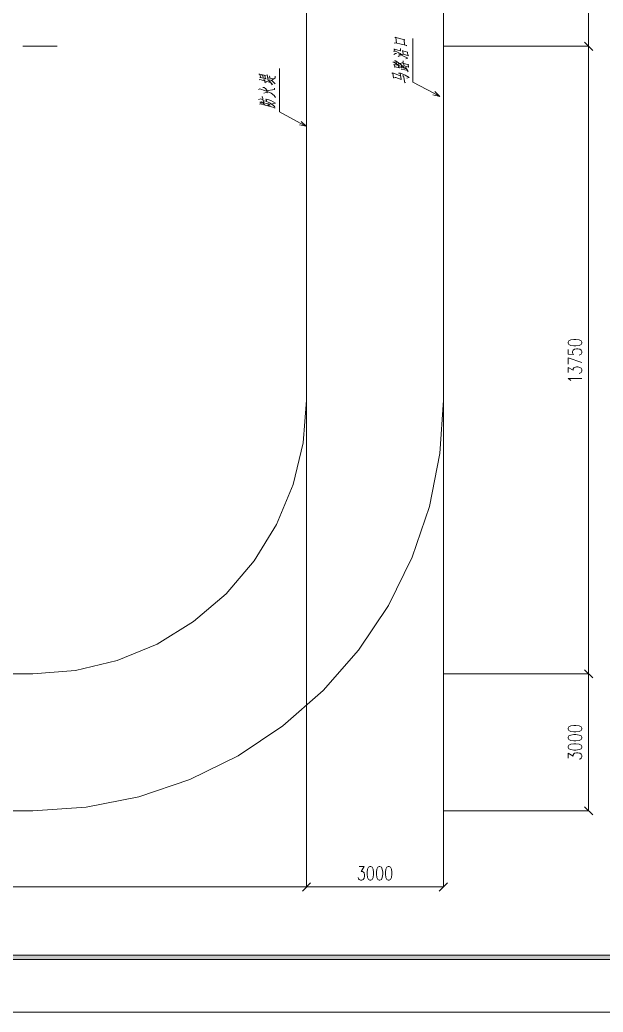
# Model space of a CAD drawing. Header units: millimetres. Extents: x 803 to 707111, y 130 to 2706464.
# Drawn here: x 684279 to 697060, y 2635190 to 2656930 of the extents above; entities that cross this region are included whole.
import ezdxf

# ---------------------------------------------------------------- set-up
doc = ezdxf.new("R2010")
doc.units = ezdxf.units.MM

msp = doc.modelspace()

# ---------------------------------------------------------------- hatches: boundary and pattern name
h = msp.add_hatch(color=0)
h.dxf.hatch_style = 2
h.paths.add_polyline_path([(609149, 2636340), (609249, 2636440), (705861, 2636440), (705961, 2636340)])

# ---------------------------------------------------------------- linework, layer by layer
at = {"color": 0, "lineweight": 0}
for points in [[(707111, 2635190), (707111, 2706464), (606199, 2706464), (606199, 2635190)], [(696292, 2649846), (696306, 2649816), (696349, 2649795), (696420, 2649786), (696463, 2649786), (696535, 2649795), (696578, 2649816), (696592, 2649846), (696592, 2649865), (696578, 2649895), (696535, 2649916), (696463, 2649925), (696420, 2649925), (696349, 2649916), (696306, 2649895), (696292, 2649865)], [(696292, 2641391), (696306, 2641361), (696349, 2641341), (696420, 2641331), (696463, 2641331), (696535, 2641341), (696578, 2641361), (696592, 2641391), (696592, 2641411), (696578, 2641441), (696535, 2641461), (696463, 2641471), (696420, 2641471), (696349, 2641461), (696306, 2641441), (696292, 2641411)], [(696292, 2641191), (696306, 2641161), (696349, 2641141), (696420, 2641131), (696463, 2641131), (696535, 2641141), (696578, 2641161), (696592, 2641191), (696592, 2641211), (696578, 2641241), (696535, 2641261), (696463, 2641271), (696420, 2641271), (696349, 2641261), (696306, 2641241), (696292, 2641211)], [(696292, 2640991), (696306, 2640961), (696349, 2640941), (696420, 2640931), (696463, 2640931), (696535, 2640941), (696578, 2640961), (696592, 2640991), (696592, 2641011), (696578, 2641041), (696535, 2641061), (696463, 2641071), (696420, 2641071), (696349, 2641061), (696306, 2641041), (696292, 2641011)], [(691950, 2638382), (691921, 2638368), (691900, 2638325), (691890, 2638254), (691890, 2638211), (691900, 2638140), (691921, 2638097), (691950, 2638082), (691970, 2638082), (692000, 2638097), (692020, 2638140), (692030, 2638211), (692030, 2638254), (692020, 2638325), (692000, 2638368), (691970, 2638382)], [(692150, 2638382), (692120, 2638368), (692100, 2638325), (692091, 2638254), (692091, 2638211), (692100, 2638140), (692120, 2638097), (692150, 2638082), (692170, 2638082), (692200, 2638097), (692220, 2638140), (692230, 2638211), (692230, 2638254), (692220, 2638325), (692200, 2638368), (692170, 2638382)], [(692350, 2638382), (692320, 2638368), (692300, 2638325), (692290, 2638254), (692290, 2638211), (692300, 2638140), (692320, 2638097), (692350, 2638082), (692370, 2638082), (692400, 2638097), (692420, 2638140), (692430, 2638211), (692430, 2638254), (692420, 2638325), (692400, 2638368), (692370, 2638382)], [(609149, 2636340), (609249, 2636440), (705861, 2636440), (705961, 2636340)]]:
    msp.add_lwpolyline(points, close=True, dxfattribs=at)
for points in [[(696742, 2656350), (696742, 2670099)], [(690560, 2648601), (690560, 2664099)], [(693560, 2648601), (693560, 2664099)], [(692512, 2656428), (692483, 2656421)], [(692531, 2656418), (692518, 2656547), (692493, 2656546), (692521, 2656546), (692717, 2656494), (692698, 2656499), (692710, 2656375)], [(692512, 2656428), (692758, 2656364), (692745, 2656359)], [(692893, 2655567), (692893, 2656523)], [(696832, 2656260), (696652, 2656440)], [(696652, 2656440), (696832, 2656260)], [(684342, 2656350), (685095, 2656350)], [(692474, 2656245), (692464, 2656242)], [(692493, 2656238), (692487, 2656285), (692471, 2656285), (692487, 2656287), (692610, 2656250), (692622, 2656257), (692622, 2656300)], [(692474, 2656245), (692540, 2656228), (692584, 2656208), (692613, 2656192), (692650, 2656161)], [(692509, 2656191), (692474, 2656169)], [(692509, 2656191), (692531, 2656189)], [(692735, 2656075), (692777, 2656087), (692578, 2656185)], [(692676, 2656173), (692672, 2656250), (692653, 2656248), (692669, 2656248), (692773, 2656221), (692777, 2656150)], [(692676, 2656175), (692657, 2656174)], [(692676, 2656175), (692799, 2656142)], [(693564, 2656350), (696744, 2656350)], [(693568, 2656350), (696744, 2656350)], [(696742, 2642601), (696742, 2656350)], [(692471, 2656005), (692449, 2656002)], [(692487, 2655949), (692468, 2655946), (692487, 2655951), (692581, 2655926), (692575, 2655928), (692581, 2655879)], [(692471, 2656005), (692600, 2655921)], [(692515, 2656028), (692487, 2656031), (692525, 2656025), (692628, 2655954), (692707, 2655872)], [(692487, 2655949), (692496, 2655900)], [(692515, 2656028), (692534, 2655969)], [(692587, 2656143), (692565, 2656129)], [(692679, 2655996), (692565, 2655957)], [(692587, 2656143), (692616, 2656140)], [(692698, 2655921), (692688, 2655975), (692669, 2655976), (692695, 2655975), (692799, 2655947), (692789, 2655950), (692796, 2655895)], [(692679, 2655996), (692679, 2656029)], [(689535, 2655740), (689519, 2655736), (689535, 2655742), (689660, 2655708), (689648, 2655712), (689663, 2655634)], [(689535, 2655740), (689550, 2655671)], [(689601, 2655714), (689585, 2655710)], [(689601, 2655714), (689610, 2655655)], [(689730, 2655604), (689717, 2655599), (689695, 2655726), (689686, 2655718)], [(689965, 2654911), (689965, 2655867)], [(692483, 2655662), (692464, 2655656), (692449, 2655765), (692427, 2655761), (692455, 2655767), (692616, 2655702)], [(692502, 2655900), (692480, 2655896)], [(692502, 2655900), (692597, 2655875), (692587, 2655875)], [(692521, 2655670), (692635, 2655623), (692616, 2655759), (692578, 2655759), (692619, 2655760), (692723, 2655720), (692811, 2655670), (692761, 2655651)], [(692587, 2655900), (692751, 2655858)], [(692644, 2655886), (692638, 2655917), (692628, 2655914)], [(692650, 2655852), (692632, 2655847)], [(692650, 2655852), (692777, 2655818)], [(692698, 2655921), (692682, 2655917)], [(692698, 2655921), (692805, 2655893), (692792, 2655892)], [(692789, 2655801), (692726, 2655896)], [(692789, 2655801), (692773, 2655791)], [(689541, 2655622), (689522, 2655617)], [(689554, 2655670), (689535, 2655665)], [(689541, 2655622), (689771, 2655560)], [(689554, 2655670), (689679, 2655636), (689663, 2655636)], [(689676, 2655555), (689657, 2655550), (689635, 2655623), (689616, 2655618)], [(689727, 2655658), (689714, 2655653)], [(689727, 2655658), (689824, 2655634)], [(689755, 2655613), (689736, 2655610)], [(689764, 2655644), (689752, 2655694), (689739, 2655694)], [(689812, 2655515), (689739, 2655593)], [(689755, 2655613), (689815, 2655585), (689875, 2655526)], [(689790, 2655598), (689871, 2655658), (689871, 2655697)], [(689812, 2655515), (689793, 2655505)], [(692521, 2655670), (692493, 2655669)], [(692714, 2655553), (692688, 2655705), (692666, 2655701)], [(692714, 2655553), (692726, 2655560)], [(693350, 2655324), (692893, 2655567)], [(689541, 2655415), (689509, 2655407)], [(689541, 2655415), (689663, 2655378), (689786, 2655325), (689852, 2655272), (689884, 2655227)], [(689632, 2655448), (689601, 2655448)], [(689679, 2655341), (689626, 2655323)], [(689632, 2655448), (689670, 2655416), (689701, 2655378)], [(689673, 2655371), (689859, 2655400), (689859, 2655436)], [(689679, 2655341), (689714, 2655328)], [(693482, 2655253), (693331, 2655288)], [(693482, 2655253), (693350, 2655324)], [(693369, 2655359), (693482, 2655253)], [(689560, 2655199), (689512, 2655183)], [(689544, 2655091), (689528, 2655085)], [(689560, 2655127), (689538, 2655129), (689569, 2655131), (689642, 2655085), (689673, 2655099), (689720, 2655087), (689764, 2655063), (689708, 2655057)], [(689544, 2655091), (689871, 2655003), (689852, 2655000)], [(689560, 2655199), (689591, 2655181)], [(689560, 2655127), (689569, 2655082)], [(689639, 2655117), (689616, 2655115), (689597, 2655246), (689578, 2655241)], [(689651, 2655154), (689626, 2655151)], [(689651, 2655154), (689748, 2655112), (689830, 2655059), (689865, 2655021)], [(689689, 2655136), (689679, 2655190), (689667, 2655185), (689689, 2655193), (689777, 2655163), (689884, 2655106), (689815, 2655096)], [(690423, 2654668), (689965, 2654911)], [(690555, 2654597), (690404, 2654632)], [(690555, 2654597), (690423, 2654668)], [(690441, 2654703), (690555, 2654597)], [(690560, 2651932), (690560, 2637930)], [(690560, 2651932), (690560, 2637930)], [(693560, 2651793), (693560, 2637930)], [(696292, 2649706), (696292, 2649606), (696420, 2649595), (696406, 2649606), (696392, 2649636), (696392, 2649665), (696406, 2649695), (696435, 2649716), (696478, 2649725), (696506, 2649725), (696549, 2649716), (696578, 2649695), (696592, 2649665), (696592, 2649636), (696578, 2649606), (696563, 2649595), (696535, 2649585)], [(696292, 2649385), (696292, 2649525), (696592, 2649425)], [(696292, 2649205), (696292, 2649315), (696406, 2649256), (696406, 2649285), (696420, 2649306), (696435, 2649315), (696478, 2649326), (696506, 2649326), (696549, 2649315), (696578, 2649296), (696592, 2649266), (696592, 2649236), (696578, 2649205), (696563, 2649196), (696535, 2649185)], [(696349, 2649026), (696335, 2649045), (696292, 2649075), (696592, 2649075)], [(684561, 2642601), (685500, 2642675), (686415, 2642895), (687285, 2643255), (688087, 2643747), (688803, 2644358), (689415, 2645074), (689906, 2645877), (690267, 2646747), (690486, 2647662), (690560, 2648601)], [(684561, 2639601), (685736, 2639678), (686890, 2639908), (688005, 2640286), (689061, 2640807), (690040, 2641461), (690924, 2642237), (691701, 2643122), (692355, 2644101), (692875, 2645157), (693254, 2646271), (693483, 2647426), (693560, 2648601)], [(696832, 2642511), (696652, 2642691)], [(696652, 2642691), (696832, 2642511)], [(684561, 2642601), (630066, 2642601)], [(693564, 2642601), (696744, 2642601)], [(693564, 2642601), (696744, 2642601)], [(696742, 2639601), (696742, 2642601)], [(696292, 2640751), (696292, 2640861), (696406, 2640801), (696406, 2640831), (696420, 2640851), (696435, 2640861), (696478, 2640871), (696506, 2640871), (696549, 2640861), (696578, 2640841), (696592, 2640811), (696592, 2640781), (696578, 2640751), (696563, 2640741), (696535, 2640731)], [(696652, 2639691), (696832, 2639511)], [(684561, 2639601), (630066, 2639601)], [(693564, 2639601), (696744, 2639601)], [(691711, 2638382), (691820, 2638382), (691760, 2638268), (691790, 2638268), (691810, 2638254), (691820, 2638240), (691830, 2638197), (691830, 2638168), (691820, 2638125), (691800, 2638097), (691770, 2638082), (691740, 2638082), (691711, 2638097), (691700, 2638111), (691690, 2638140)], [(676811, 2637932), (690560, 2637932)], [(690471, 2637842), (690651, 2638022)], [(690651, 2638022), (690471, 2637842)], [(690560, 2637932), (693560, 2637932)], [(693470, 2637842), (693650, 2638022)]]:
    msp.add_lwpolyline(points, dxfattribs=at)

doc.saveas('drawing.dxf')
